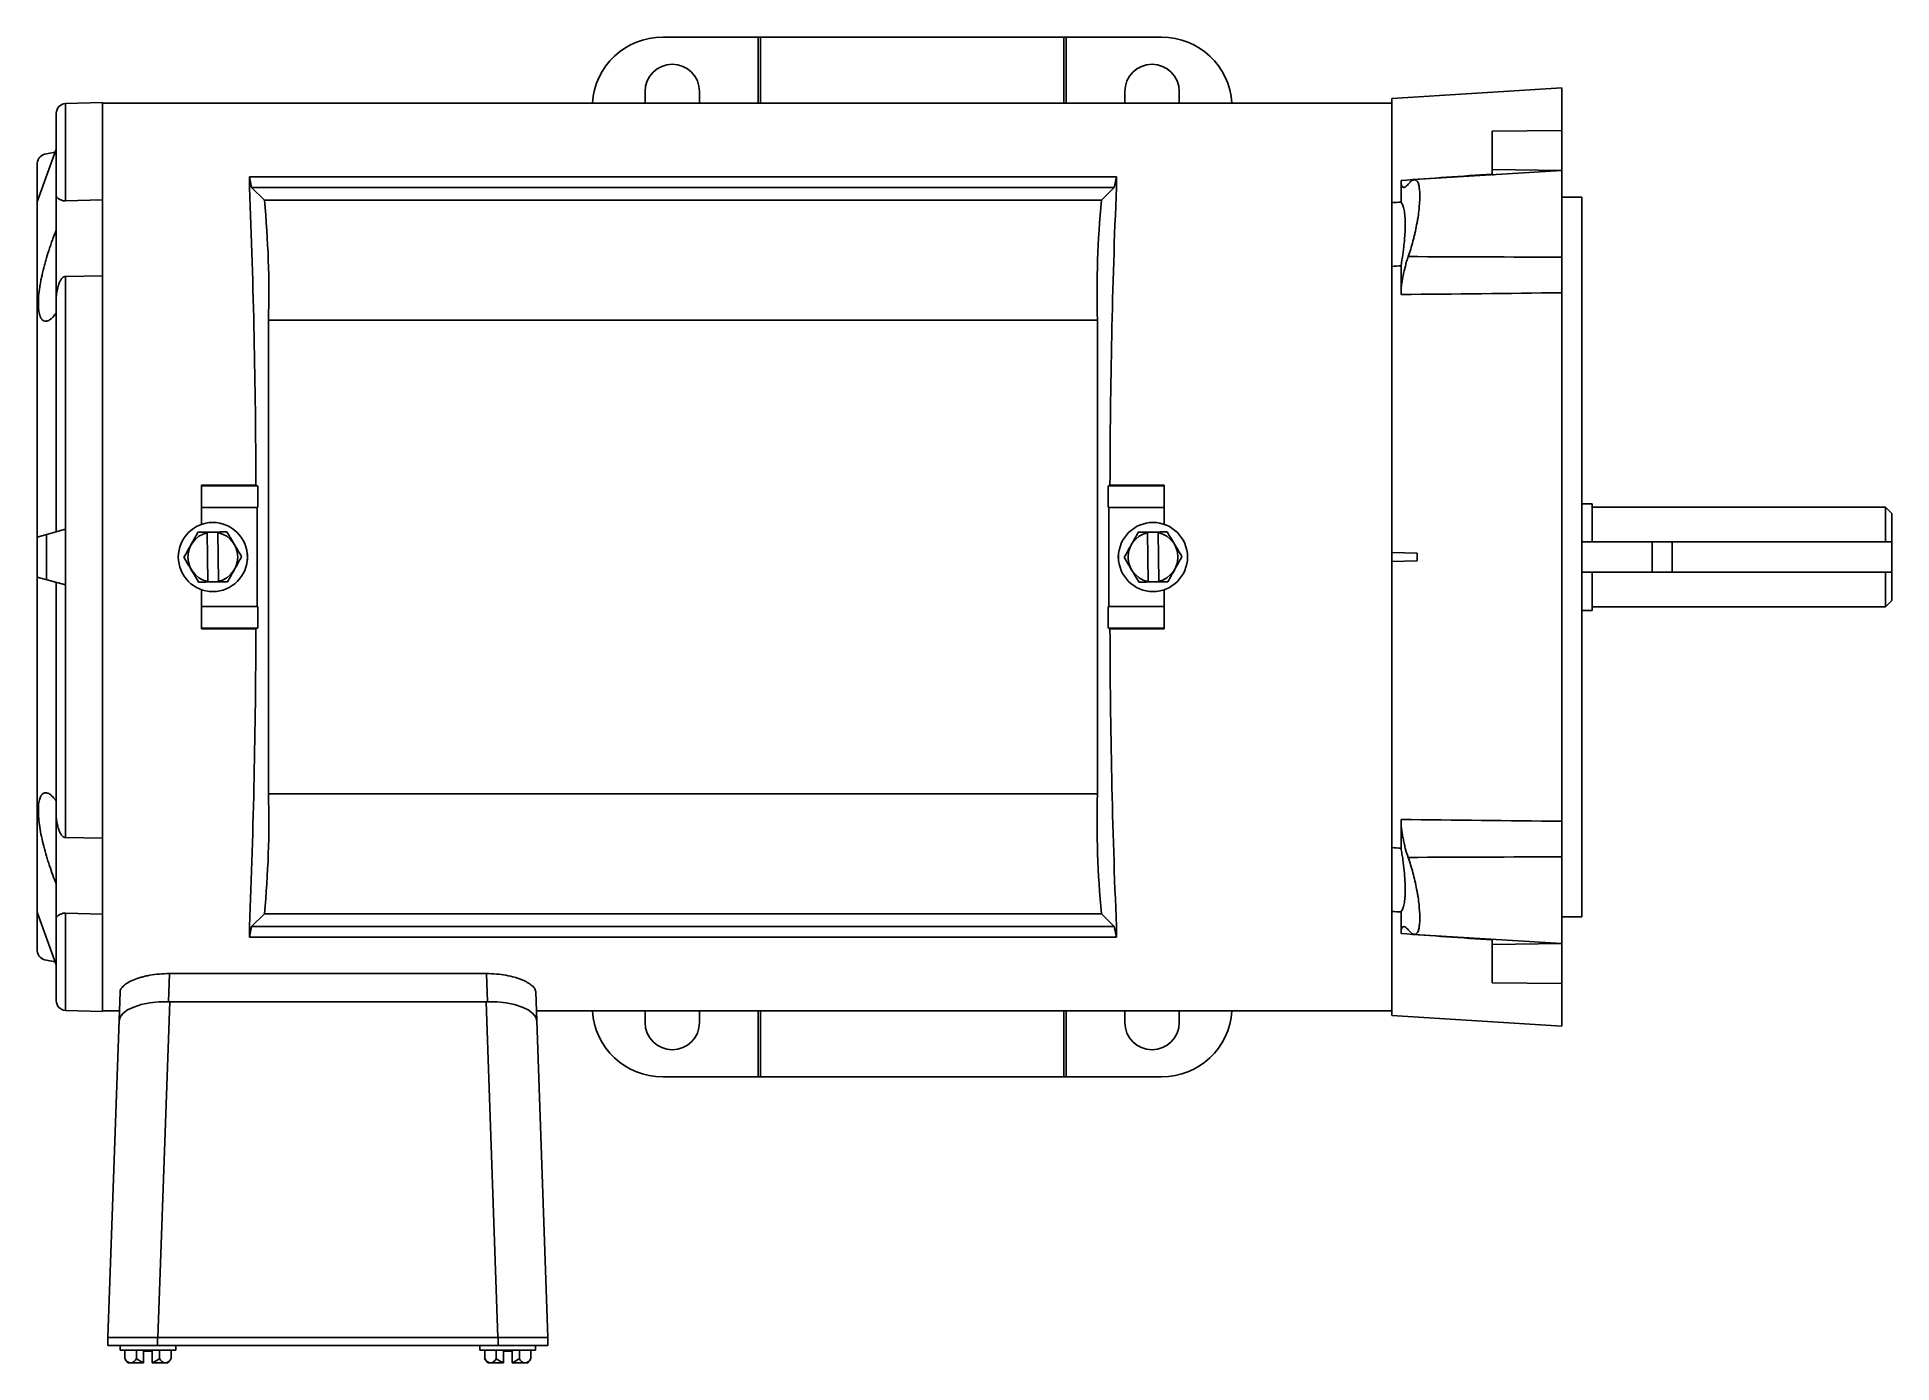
# Paper-space layout '_Top' of a CAD drawing. Header units: inches. Extents: x -4.4 to 7.2, y -5 to 3.2.
import ezdxf

# ---------------------------------------------------------------- set-up
doc = ezdxf.new("R2010")
doc.units = ezdxf.units.IN
doc.header["$MEASUREMENT"] = 0

psp = doc.layouts.new('_Top')

# ---------------------------------------------------------------- linework, layer by layer
at = {"color": 7, "linetype": 'Continuous', "lineweight": 25}
for p, q in [((2.591, 3.25), (-0.529, 3.25)), ((0.067, 3.25), (0.067, 2.837)), ((0.083, 3.25), (0.083, 2.837)), ((1.979, 2.837), (1.979, 3.25)), ((1.995, 2.837), (1.995, 3.25)), ((-0.639, 2.91), (-0.639, 2.837)), ((-0.299, 2.837), (-0.299, 2.91)), ((2.361, 2.91), (2.361, 2.837)), ((2.701, 2.837), (2.701, 2.91)), ((5.093, 2.933), (4.031, 2.866)), ((5.093, 1.875), (5.093, 2.933)), ((-4.031, 2.842), (-4.263, 2.834)), ((-4.031, -2.842), (-4.031, 2.842)), ((4.031, 2.837), (-4.031, 2.837)), ((4.031, 2.866), (4.031, -2.866)), ((-4.321, 0.157), (-4.321, 2.774)), ((4.658, 2.661), (5.093, 2.666)), ((4.658, 2.389), (4.658, 2.661)), ((-4.321, 2.55), (-4.441, 2.22)), ((-4.441, -2.461), (-4.441, 2.461)), ((-4.383, 2.521), (-4.328, 2.53)), ((-3.113, 2.31), (-3.113, 2.377)), ((-3.113, 2.377), (-3.1, 2.31)), ((2.308, 2.377), (-3.113, 2.377)), ((2.308, 2.377), (2.295, 2.31)), ((2.308, 2.31), (2.308, 2.377)), ((4.088, 2.354), (4.088, 2.218)), ((5.093, 2.417), (4.171, 2.359)), ((5.093, 2.417), (4.658, 2.423)), ((4.667, 2.39), (4.658, 2.389)), ((-4.031, 2.233), (-4.263, 2.226)), ((-3.1, 2.31), (-3.02, 2.23)), ((2.295, 2.31), (-3.1, 2.31)), ((2.215, 2.23), (-3.02, 2.23)), ((2.295, 2.31), (2.215, 2.23)), ((5.218, 2.249), (5.093, 2.249)), ((5.218, -2.249), (5.218, 2.249)), ((-4.263, 1.754), (-4.031, 1.758)), ((-4.263, -1.754), (-4.263, 1.754)), ((4.088, 1.821), (4.088, 1.641)), ((5.093, -1.652), (5.093, 1.652)), ((2.189, 1.48), (-2.994, 1.48)), ((-2.994, 1.48), (-2.994, -1.48)), ((2.189, 1.48), (2.189, -1.48)), ((-3.413, 0.204), (-3.413, 0.45)), ((-3.413, 0.45), (-3.073, 0.45)), ((-3.413, 0.444), (-3.061, 0.442)), ((-3.061, 0.442), (-3.073, 0.45)), ((-3.061, 0.442), (-3.061, 0.312)), ((2.268, 0.45), (2.256, 0.442)), ((2.256, 0.442), (2.607, 0.444)), ((2.256, 0.442), (2.256, 0.312)), ((2.607, 0.45), (2.268, 0.45)), ((2.607, 0.204), (2.607, 0.45)), ((-3.061, 0.312), (-3.413, 0.31)), ((-3.413, 0.31), (-3.065, 0.31)), ((-3.065, 0.31), (-3.061, 0.312)), ((-3.065, -0.31), (-3.065, 0.31)), ((2.256, 0.312), (2.26, 0.31)), ((2.607, 0.31), (2.256, 0.312)), ((2.26, 0.31), (2.26, -0.31)), ((2.607, 0.31), (2.26, 0.31)), ((5.283, 0.333), (5.218, 0.333)), ((5.283, 0.094), (5.283, 0.333)), ((7.118, 0.312), (5.283, 0.312)), ((7.158, 0.272), (7.118, 0.312)), ((7.118, 0.094), (7.118, 0.312)), ((7.158, 0.272), (7.158, -0.272)), ((-4.441, 0.125), (-4.263, 0.173)), ((-4.383, 0.141), (-4.383, -0.141)), ((-3.378, 0.156), (-3.311, 0.156)), ((-3.374, -0.153), (-3.378, 0.152)), ((-3.311, 0.153), (-3.307, -0.152)), ((2.502, 0.156), (2.569, 0.156)), ((2.506, -0.153), (2.502, 0.152)), ((2.569, 0.153), (2.573, -0.152)), ((4.031, 0.028), (4.188, 0.023)), ((4.188, 0.023), (4.188, -0.023)), ((5.218, 0.094), (7.158, 0.094)), ((5.658, 0.094), (5.658, -0.094)), ((5.783, 0.094), (5.783, -0.094)), ((4.188, -0.023), (4.031, -0.028)), ((5.218, -0.094), (7.158, -0.094)), ((5.283, -0.334), (5.283, -0.094)), ((7.118, -0.312), (7.118, -0.094)), ((-4.441, -0.125), (-4.263, -0.173)), ((-4.321, -2.774), (-4.321, -0.157)), ((-3.413, -0.45), (-3.413, -0.204)), ((-3.307, -0.156), (-3.374, -0.156)), ((2.573, -0.156), (2.506, -0.156)), ((2.607, -0.45), (2.607, -0.204)), ((-3.413, -0.31), (-3.061, -0.312)), ((-3.413, -0.31), (-3.065, -0.31)), ((-3.061, -0.312), (-3.065, -0.31)), ((-3.061, -0.312), (-3.061, -0.442)), ((2.26, -0.31), (2.256, -0.312)), ((2.256, -0.312), (2.607, -0.31)), ((2.256, -0.312), (2.256, -0.442)), ((2.607, -0.31), (2.26, -0.31)), ((5.218, -0.334), (5.283, -0.334)), ((5.283, -0.312), (7.118, -0.312)), ((7.118, -0.312), (7.158, -0.272)), ((-3.061, -0.442), (-3.413, -0.444)), ((-3.073, -0.45), (-3.413, -0.45)), ((-3.073, -0.45), (-3.061, -0.442)), ((2.256, -0.442), (2.268, -0.45)), ((2.607, -0.444), (2.256, -0.442)), ((2.268, -0.45), (2.607, -0.45)), ((2.189, -1.48), (-2.994, -1.48)), ((4.088, -1.641), (4.088, -1.821)), ((-4.031, -1.758), (-4.263, -1.754)), ((5.093, -2.933), (5.093, -1.875)), ((-4.441, -2.22), (-4.321, -2.55)), ((-4.263, -2.226), (-4.031, -2.233)), ((-3.1, -2.31), (-3.113, -2.377)), ((-3.113, -2.377), (-3.113, -2.31)), ((-3.02, -2.23), (-3.1, -2.31)), ((2.295, -2.31), (-3.1, -2.31)), ((2.215, -2.23), (-3.02, -2.23)), ((2.215, -2.23), (2.295, -2.31)), ((2.295, -2.31), (2.308, -2.377)), ((2.308, -2.377), (2.308, -2.31)), ((4.088, -2.218), (4.088, -2.354)), ((5.093, -2.249), (5.218, -2.249)), ((2.308, -2.377), (-3.113, -2.377)), ((4.171, -2.359), (5.093, -2.417)), ((4.658, -2.389), (4.667, -2.39)), ((4.658, -2.661), (4.658, -2.389)), ((4.658, -2.423), (5.093, -2.417)), ((-4.383, -2.521), (-4.328, -2.53)), ((-3.614, -2.604), (-3.62, -2.78)), ((-1.631, -2.604), (-3.614, -2.604)), ((-1.625, -2.78), (-1.631, -2.604)), ((5.093, -2.666), (4.658, -2.661)), ((-3.998, -4.88), (-3.922, -2.719)), ((-3.612, -2.78), (-3.686, -4.88)), ((-3.62, -2.78), (-3.612, -2.78)), ((-3.612, -2.78), (-1.633, -2.78)), ((-1.559, -4.88), (-1.633, -2.78)), ((-1.633, -2.78), (-1.625, -2.78)), ((-1.323, -2.719), (-1.248, -4.88)), ((-4.263, -2.834), (-4.031, -2.842)), ((-4.031, -2.837), (-3.926, -2.837)), ((-1.319, -2.837), (4.031, -2.837)), ((-0.639, -2.837), (-0.639, -2.91)), ((-0.299, -2.91), (-0.299, -2.837)), ((0.067, -2.837), (0.067, -3.25)), ((0.083, -2.837), (0.083, -3.25)), ((1.979, -3.25), (1.979, -2.837)), ((1.995, -3.25), (1.995, -2.837)), ((2.361, -2.837), (2.361, -2.91)), ((2.701, -2.91), (2.701, -2.837)), ((4.031, -2.866), (5.093, -2.933)), ((-0.529, -3.25), (2.591, -3.25)), ((-1.248, -4.88), (-3.998, -4.88)), ((-3.998, -4.928), (-3.998, -4.88)), ((-1.248, -4.928), (-3.998, -4.928)), ((-3.922, -4.928), (-3.922, -4.959)), ((-3.922, -4.959), (-3.574, -4.959)), ((-3.892, -5.011), (-3.892, -4.959)), ((-3.82, -5.011), (-3.82, -4.959)), ((-3.775, -5.038), (-3.775, -4.964)), ((-3.775, -4.964), (-3.721, -4.964)), ((-3.721, -4.964), (-3.721, -5.038)), ((-3.688, -4.928), (-3.688, -4.88)), ((-3.675, -5.011), (-3.675, -4.959)), ((-3.603, -5.011), (-3.603, -4.959)), ((-3.574, -4.959), (-3.574, -4.928)), ((-1.672, -4.928), (-1.672, -4.959)), ((-1.672, -4.959), (-1.324, -4.959)), ((-1.642, -5.011), (-1.642, -4.959)), ((-1.57, -5.011), (-1.57, -4.959)), ((-1.557, -4.928), (-1.557, -4.88)), ((-1.525, -5.038), (-1.525, -4.964)), ((-1.525, -4.964), (-1.471, -4.964)), ((-1.471, -4.964), (-1.471, -5.038)), ((-1.425, -5.011), (-1.425, -4.959)), ((-1.353, -5.011), (-1.353, -4.959)), ((-1.324, -4.959), (-1.324, -4.928)), ((-1.248, -4.928), (-1.248, -4.88)), ((-3.873, -5.038), (-3.775, -5.038)), ((-3.721, -5.038), (-3.623, -5.038)), ((-1.623, -5.038), (-1.525, -5.038)), ((-1.471, -5.038), (-1.373, -5.038))]:
    psp.add_line(p, q, dxfattribs=at)
at = {"color": 1, "linetype": 'Continuous', "lineweight": 25}
for p, q in [((-4.263, 2.226), (-4.263, 2.834)), ((-4.263, -2.834), (-4.263, -2.226))]:
    psp.add_line(p, q, dxfattribs=at)
at = {"color": 7, "linetype": 'Continuous', "lineweight": 25, "flags": 128}
for points in [[(-3.62, -2.78), (-3.68, -2.781), (-3.737, -2.787), (-3.79, -2.798), (-3.837, -2.813), (-3.875, -2.831), (-3.904, -2.853), (-3.922, -2.877), (-3.928, -2.903)], [(-1.317, -2.903), (-1.323, -2.877), (-1.341, -2.853), (-1.37, -2.831), (-1.408, -2.813), (-1.455, -2.798), (-1.508, -2.787), (-1.565, -2.781), (-1.625, -2.78)]]:
    psp.add_lwpolyline(points, dxfattribs=at)
at = {"color": 7, "linetype": 'Continuous', "lineweight": 25}
for centre, radius in [((-3.342, 0), 0.216), ((-3.342, 0), 0.156), ((2.537, 0), 0.216), ((2.537, 0), 0.156)]:
    psp.add_circle(centre, radius, dxfattribs=at)
for centre, radius, start, end in [((-0.529, 2.81), 0.44, 90, 176.4884), ((2.591, 2.81), 0.44, 3.5116, 90), ((-0.469, 2.91), 0.17, 0, 180), ((2.531, 2.91), 0.17, 0, 180), ((-4.261, 2.774), 0.06, 92, 180), ((-4.375, 2.455), 0.066, 96.8247, 174.9114), ((-50.075, 0.362), 47.002, 0.1079, 2.3753), ((-8.827, 1.659), 5.835, 358.2468, 5.6161), ((8.022, 1.659), 5.835, 174.3839, 181.7532), ((49.27, 0.362), 47.002, 177.6247, 179.8921), ((-3.255, 0), 0.13, 345.0586, 14.9414), ((2.45, 0), 0.13, 165.0586, 194.9414), ((-50.075, -0.362), 47.002, 357.6247, 359.8921), ((49.27, -0.362), 47.002, 180.1079, 182.3753), ((-8.827, -1.659), 5.835, 354.3839, 1.7532), ((8.022, -1.659), 5.835, 178.2468, 185.6161), ((-4.375, -2.455), 0.066, 185.0886, 263.1753), ((-4.261, -2.774), 0.06, 180, 268), ((-0.529, -2.81), 0.44, 183.5116, 270), ((2.591, -2.81), 0.44, 270, 356.4884), ((-0.469, -2.91), 0.17, 180, 0), ((2.531, -2.91), 0.17, 180, 0), ((-3.748, -4.928), 0.167, 209.9055, 221.3478), ((-3.85, -4.993), 0.0453, 203.3833, 263.0384), ((-3.861, -4.993), 0.0453, 276.9616, 336.6167), ((-3.748, -4.928), 0.11, 228.9984, 255.7913), ((-3.748, -4.928), 0.11, 284.2087, 311.0016), ((-3.634, -4.993), 0.0453, 203.3833, 263.0384), ((-3.645, -4.993), 0.0453, 276.9616, 336.6167), ((-3.748, -4.928), 0.167, 318.6522, 330.0945), ((-1.498, -4.928), 0.167, 209.9055, 221.3478), ((-1.6, -4.993), 0.0453, 203.3833, 263.0384), ((-1.611, -4.993), 0.0453, 276.9616, 336.6167), ((-1.498, -4.928), 0.11, 228.9984, 255.7913), ((-1.498, -4.928), 0.11, 284.2087, 311.0016), ((-1.384, -4.993), 0.0453, 203.3833, 263.0384), ((-1.395, -4.993), 0.0453, 276.9616, 336.6167), ((-1.498, -4.928), 0.167, 318.6522, 330.0945)]:
    psp.add_arc(centre, radius, start, end, dxfattribs=at)
for points in [[(4.088, 2.354), (4.278, 2.367), (4.468, 2.381), (4.658, 2.394)], [(4.658, 2.389), (4.658, 2.391), (4.658, 2.392), (4.658, 2.394)], [(4.031, 2.217), (4.05, 2.217), (4.069, 2.217), (4.088, 2.218)], [(4.133, 1.878), (4.453, 1.876), (4.773, 1.875), (5.093, 1.875)], [(4.088, 1.821), (4.069, 1.82), (4.05, 1.818), (4.031, 1.816)], [(5.093, 1.652), (4.758, 1.648), (4.423, 1.644), (4.088, 1.641)], [(-3.435, 0.155), (-3.449, 0.129), (-3.464, 0.103), (-3.479, 0.076)], [(-3.435, 0.155), (-3.416, 0.155), (-3.397, 0.155), (-3.378, 0.156)], [(-3.378, 0.152), (-3.378, 0.153), (-3.378, 0.154), (-3.378, 0.156)], [(-3.311, 0.156), (-3.292, 0.157), (-3.273, 0.157), (-3.254, 0.157)], [(-3.311, 0.156), (-3.311, 0.155), (-3.311, 0.154), (-3.311, 0.153)], [(2.445, 0.155), (2.431, 0.129), (2.416, 0.103), (2.401, 0.076)], [(2.445, 0.155), (2.464, 0.155), (2.483, 0.155), (2.502, 0.156)], [(2.502, 0.152), (2.502, 0.153), (2.502, 0.154), (2.502, 0.156)], [(2.569, 0.156), (2.588, 0.157), (2.607, 0.157), (2.626, 0.157)], [(2.569, 0.156), (2.569, 0.155), (2.569, 0.154), (2.569, 0.153)], [(-3.162, 0.002), (-3.177, 0.028), (-3.193, 0.053), (-3.208, 0.08)], [(2.718, 0.002), (2.703, 0.028), (2.687, 0.053), (2.672, 0.08)], [(-3.523, -0.002), (-3.508, -0.028), (-3.492, -0.053), (-3.477, -0.08)], [(-3.25, -0.155), (-3.236, -0.129), (-3.221, -0.103), (-3.206, -0.076)], [(2.357, -0.002), (2.372, -0.028), (2.388, -0.053), (2.403, -0.08)], [(2.63, -0.155), (2.644, -0.129), (2.659, -0.103), (2.674, -0.076)], [(-3.431, -0.157), (-3.412, -0.157), (-3.393, -0.157), (-3.374, -0.156)], [(-3.374, -0.156), (-3.374, -0.155), (-3.374, -0.154), (-3.374, -0.153)], [(-3.307, -0.152), (-3.307, -0.153), (-3.307, -0.154), (-3.307, -0.156)], [(-3.307, -0.156), (-3.288, -0.155), (-3.269, -0.155), (-3.25, -0.155)], [(2.449, -0.157), (2.468, -0.157), (2.487, -0.157), (2.506, -0.156)], [(2.506, -0.156), (2.506, -0.155), (2.506, -0.154), (2.506, -0.153)], [(2.573, -0.152), (2.573, -0.153), (2.573, -0.154), (2.573, -0.156)], [(2.573, -0.156), (2.592, -0.155), (2.611, -0.155), (2.63, -0.155)], [(4.088, -1.641), (4.423, -1.644), (4.758, -1.648), (5.093, -1.652)], [(4.031, -1.816), (4.05, -1.818), (4.069, -1.82), (4.088, -1.821)], [(5.093, -1.875), (4.773, -1.875), (4.453, -1.876), (4.133, -1.878)], [(4.088, -2.218), (4.069, -2.217), (4.05, -2.217), (4.031, -2.217)], [(4.658, -2.394), (4.468, -2.381), (4.278, -2.367), (4.088, -2.354)], [(4.658, -2.394), (4.658, -2.392), (4.658, -2.391), (4.658, -2.389)]]:
    psp.add_open_spline(points, degree=3, dxfattribs=at)
for points, knots in [([(4.133, 2.331), (4.126, 2.323), (4.12, 2.317), (4.112, 2.312), (4.11, 2.311), (4.105, 2.31), (4.103, 2.311), (4.099, 2.312), (4.097, 2.314), (4.094, 2.319), (4.092, 2.321), (4.089, 2.332), (4.088, 2.342), (4.088, 2.354)], [0, 0, 0, 0, 0.25, 0.25, 0.375, 0.375, 0.5, 0.5, 0.625, 0.625, 0.75, 0.75, 1, 1, 1, 1]), ([(4.133, 1.878), (4.144, 1.908), (4.153, 1.94), (4.165, 1.982), (4.167, 1.991), (4.171, 2.008), (4.173, 2.016), (4.179, 2.042), (4.182, 2.059), (4.187, 2.084), (4.189, 2.092), (4.192, 2.109), (4.193, 2.117), (4.197, 2.142), (4.199, 2.158), (4.202, 2.189), (4.203, 2.203), (4.205, 2.232), (4.206, 2.258), (4.205, 2.281), (4.203, 2.302), (4.202, 2.311), (4.199, 2.327), (4.197, 2.334), (4.193, 2.343), (4.192, 2.345), (4.189, 2.349), (4.187, 2.351), (4.182, 2.356), (4.179, 2.358), (4.171, 2.359), (4.167, 2.358), (4.158, 2.355), (4.153, 2.351), (4.143, 2.343), (4.138, 2.337), (4.133, 2.331)], [0, 0, 0, 0, 0.125, 0.125, 0.15625, 0.15625, 0.1875, 0.1875, 0.25, 0.25, 0.28125, 0.28125, 0.3125, 0.3125, 0.375, 0.375, 0.4375, 0.4375, 0.5, 0.5625, 0.5625, 0.625, 0.625, 0.6875, 0.6875, 0.71875, 0.71875, 0.75, 0.75, 0.8125, 0.8125, 0.875, 0.875, 0.9375, 0.9375, 1, 1, 1, 1]), ([(-4.263, 2.226), (-4.267, 2.226), (-4.27, 2.226), (-4.276, 2.227), (-4.279, 2.227), (-4.286, 2.229), (-4.29, 2.231), (-4.297, 2.234), (-4.3, 2.235), (-4.305, 2.238), (-4.307, 2.24), (-4.313, 2.244), (-4.316, 2.247), (-4.32, 2.251), (-4.321, 2.253), (-4.321, 2.255)], [0, 0, 0, 0, 0.0625, 0.0625, 0.125, 0.125, 0.25, 0.25, 0.375, 0.375, 0.5, 0.5, 0.75, 0.75, 1, 1, 1, 1]), ([(4.088, 1.821), (4.092, 1.845), (4.096, 1.869), (4.101, 1.904), (4.102, 1.916), (4.105, 1.938), (4.106, 1.95), (4.11, 1.982), (4.111, 2.003), (4.113, 2.033), (4.114, 2.043), (4.114, 2.062), (4.114, 2.071), (4.114, 2.098), (4.114, 2.114), (4.111, 2.143), (4.11, 2.157), (4.105, 2.18), (4.103, 2.19), (4.098, 2.202), (4.096, 2.206), (4.092, 2.212), (4.09, 2.215), (4.088, 2.218)], [0, 0, 0, 0, 0.125, 0.125, 0.1875, 0.1875, 0.25, 0.25, 0.375, 0.375, 0.4375, 0.4375, 0.5, 0.5, 0.625, 0.625, 0.75, 0.75, 0.875, 0.875, 0.9375, 0.9375, 1, 1, 1, 1]), ([(-4.321, 1.525), (-4.336, 1.505), (-4.35, 1.491), (-4.366, 1.48), (-4.37, 1.478), (-4.376, 1.476), (-4.379, 1.475), (-4.388, 1.473), (-4.394, 1.474), (-4.404, 1.479), (-4.409, 1.483), (-4.418, 1.494), (-4.421, 1.502), (-4.427, 1.52), (-4.429, 1.531), (-4.433, 1.555), (-4.433, 1.569), (-4.433, 1.599), (-4.433, 1.616), (-4.43, 1.65), (-4.427, 1.669), (-4.423, 1.697), (-4.421, 1.707), (-4.418, 1.727), (-4.416, 1.737), (-4.409, 1.767), (-4.405, 1.787), (-4.397, 1.818), (-4.394, 1.829), (-4.388, 1.849), (-4.385, 1.86), (-4.376, 1.89), (-4.37, 1.91), (-4.36, 1.94), (-4.356, 1.95), (-4.35, 1.97), (-4.346, 1.979), (-4.336, 2.007), (-4.328, 2.026), (-4.321, 2.043)], [0, 0, 0, 0, 0.125, 0.125, 0.15625, 0.15625, 0.1875, 0.1875, 0.25, 0.25, 0.3125, 0.3125, 0.375, 0.375, 0.4375, 0.4375, 0.5, 0.5, 0.5625, 0.5625, 0.625, 0.625, 0.65625, 0.65625, 0.6875, 0.6875, 0.75, 0.75, 0.78125, 0.78125, 0.8125, 0.8125, 0.875, 0.875, 0.90625, 0.90625, 0.9375, 0.9375, 1, 1, 1, 1]), ([(4.088, 1.641), (4.088, 1.658), (4.089, 1.677), (4.092, 1.707), (4.094, 1.717), (4.097, 1.737), (4.099, 1.747), (4.105, 1.778), (4.109, 1.799), (4.118, 1.829), (4.12, 1.839), (4.126, 1.859), (4.13, 1.868), (4.133, 1.878)], [0, 0, 0, 0, 0.25, 0.25, 0.375, 0.375, 0.5, 0.5, 0.75, 0.75, 0.875, 0.875, 1, 1, 1, 1]), ([(5.093, 1.875), (5.093, 1.856), (5.093, 1.837), (5.093, 1.799), (5.093, 1.779), (5.093, 1.75), (5.093, 1.741), (5.093, 1.722), (5.093, 1.713), (5.093, 1.686), (5.093, 1.669), (5.093, 1.652)], [0, 0, 0, 0, 0.25, 0.25, 0.5, 0.5, 0.625, 0.625, 0.75, 0.75, 1, 1, 1, 1]), ([(-4.321, 1.615), (-4.321, 1.629), (-4.32, 1.642), (-4.316, 1.668), (-4.313, 1.681), (-4.307, 1.7), (-4.305, 1.706), (-4.3, 1.719), (-4.297, 1.725), (-4.29, 1.736), (-4.286, 1.741), (-4.279, 1.748), (-4.276, 1.75), (-4.27, 1.753), (-4.267, 1.754), (-4.263, 1.754)], [0, 0, 0, 0, 0.25, 0.25, 0.5, 0.5, 0.625, 0.625, 0.75, 0.75, 0.875, 0.875, 0.9375, 0.9375, 1, 1, 1, 1]), ([(-3.208, 0.08), (-3.216, 0.093), (-3.224, 0.106), (-3.239, 0.132), (-3.247, 0.144), (-3.254, 0.157)], [0, 0, 0, 0, 0.5, 0.5, 1, 1, 1, 1]), ([(2.672, 0.08), (2.664, 0.093), (2.656, 0.106), (2.641, 0.132), (2.633, 0.144), (2.626, 0.157)], [0, 0, 0, 0, 0.5, 0.5, 1, 1, 1, 1]), ([(-3.479, 0.076), (-3.486, 0.063), (-3.494, 0.05), (-3.508, 0.023), (-3.515, 0.011), (-3.523, -0.002)], [0, 0, 0, 0, 0.5, 0.5, 1, 1, 1, 1]), ([(-3.206, -0.076), (-3.199, -0.063), (-3.191, -0.05), (-3.177, -0.023), (-3.17, -0.011), (-3.162, 0.002)], [0, 0, 0, 0, 0.5, 0.5, 1, 1, 1, 1]), ([(2.401, 0.076), (2.394, 0.063), (2.386, 0.05), (2.372, 0.023), (2.365, 0.011), (2.357, -0.002)], [0, 0, 0, 0, 0.5, 0.5, 1, 1, 1, 1]), ([(2.674, -0.076), (2.681, -0.063), (2.689, -0.05), (2.703, -0.023), (2.71, -0.011), (2.718, 0.002)], [0, 0, 0, 0, 0.5, 0.5, 1, 1, 1, 1]), ([(-3.477, -0.08), (-3.469, -0.093), (-3.461, -0.106), (-3.446, -0.132), (-3.438, -0.144), (-3.431, -0.157)], [0, 0, 0, 0, 0.5, 0.5, 1, 1, 1, 1]), ([(2.403, -0.08), (2.411, -0.093), (2.419, -0.106), (2.434, -0.132), (2.442, -0.144), (2.449, -0.157)], [0, 0, 0, 0, 0.5, 0.5, 1, 1, 1, 1]), ([(-4.321, -2.043), (-4.336, -2.008), (-4.35, -1.971), (-4.366, -1.921), (-4.37, -1.911), (-4.376, -1.891), (-4.379, -1.88), (-4.388, -1.85), (-4.394, -1.829), (-4.404, -1.788), (-4.409, -1.768), (-4.418, -1.728), (-4.421, -1.708), (-4.427, -1.67), (-4.429, -1.651), (-4.433, -1.617), (-4.433, -1.6), (-4.433, -1.57), (-4.433, -1.556), (-4.43, -1.531), (-4.427, -1.521), (-4.423, -1.507), (-4.421, -1.503), (-4.418, -1.495), (-4.416, -1.492), (-4.409, -1.483), (-4.405, -1.479), (-4.397, -1.475), (-4.394, -1.474), (-4.388, -1.474), (-4.385, -1.474), (-4.376, -1.475), (-4.37, -1.478), (-4.36, -1.484), (-4.356, -1.487), (-4.35, -1.492), (-4.346, -1.496), (-4.336, -1.506), (-4.328, -1.515), (-4.321, -1.525)], [0, 0, 0, 0, 0.125, 0.125, 0.15625, 0.15625, 0.1875, 0.1875, 0.25, 0.25, 0.3125, 0.3125, 0.375, 0.375, 0.4375, 0.4375, 0.5, 0.5, 0.5625, 0.5625, 0.625, 0.625, 0.65625, 0.65625, 0.6875, 0.6875, 0.75, 0.75, 0.78125, 0.78125, 0.8125, 0.8125, 0.875, 0.875, 0.90625, 0.90625, 0.9375, 0.9375, 1, 1, 1, 1]), ([(-4.263, -1.754), (-4.267, -1.754), (-4.27, -1.753), (-4.276, -1.75), (-4.279, -1.748), (-4.286, -1.741), (-4.29, -1.736), (-4.297, -1.724), (-4.3, -1.718), (-4.305, -1.706), (-4.307, -1.7), (-4.313, -1.681), (-4.316, -1.668), (-4.32, -1.642), (-4.321, -1.629), (-4.321, -1.615)], [0, 0, 0, 0, 0.0625, 0.0625, 0.125, 0.125, 0.25, 0.25, 0.375, 0.375, 0.5, 0.5, 0.75, 0.75, 1, 1, 1, 1]), ([(4.133, -1.878), (4.126, -1.859), (4.12, -1.84), (4.112, -1.809), (4.11, -1.799), (4.105, -1.778), (4.103, -1.768), (4.099, -1.748), (4.097, -1.737), (4.094, -1.717), (4.092, -1.707), (4.089, -1.677), (4.088, -1.658), (4.088, -1.641)], [0, 0, 0, 0, 0.25, 0.25, 0.375, 0.375, 0.5, 0.5, 0.625, 0.625, 0.75, 0.75, 1, 1, 1, 1]), ([(5.093, -1.652), (5.093, -1.669), (5.093, -1.686), (5.093, -1.722), (5.093, -1.741), (5.093, -1.769), (5.093, -1.779), (5.093, -1.798), (5.093, -1.808), (5.093, -1.837), (5.093, -1.856), (5.093, -1.875)], [0, 0, 0, 0, 0.25, 0.25, 0.5, 0.5, 0.625, 0.625, 0.75, 0.75, 1, 1, 1, 1]), ([(4.088, -2.218), (4.092, -2.213), (4.096, -2.206), (4.101, -2.194), (4.102, -2.19), (4.105, -2.18), (4.106, -2.174), (4.11, -2.157), (4.111, -2.144), (4.113, -2.121), (4.114, -2.114), (4.114, -2.097), (4.114, -2.089), (4.114, -2.062), (4.114, -2.044), (4.111, -2.004), (4.11, -1.982), (4.105, -1.939), (4.103, -1.916), (4.098, -1.881), (4.096, -1.869), (4.092, -1.845), (4.09, -1.833), (4.088, -1.821)], [0, 0, 0, 0, 0.125, 0.125, 0.1875, 0.1875, 0.25, 0.25, 0.375, 0.375, 0.4375, 0.4375, 0.5, 0.5, 0.625, 0.625, 0.75, 0.75, 0.875, 0.875, 0.9375, 0.9375, 1, 1, 1, 1]), ([(4.133, -2.331), (4.144, -2.344), (4.153, -2.353), (4.165, -2.357), (4.167, -2.358), (4.171, -2.359), (4.173, -2.359), (4.179, -2.358), (4.182, -2.356), (4.187, -2.351), (4.189, -2.35), (4.192, -2.345), (4.193, -2.343), (4.197, -2.334), (4.199, -2.327), (4.202, -2.311), (4.203, -2.302), (4.205, -2.281), (4.206, -2.259), (4.205, -2.232), (4.203, -2.204), (4.202, -2.189), (4.199, -2.159), (4.197, -2.143), (4.193, -2.118), (4.192, -2.11), (4.189, -2.093), (4.187, -2.085), (4.182, -2.059), (4.179, -2.042), (4.171, -2.008), (4.167, -1.991), (4.158, -1.958), (4.153, -1.941), (4.143, -1.909), (4.138, -1.893), (4.133, -1.878)], [0, 0, 0, 0, 0.125, 0.125, 0.15625, 0.15625, 0.1875, 0.1875, 0.25, 0.25, 0.28125, 0.28125, 0.3125, 0.3125, 0.375, 0.375, 0.4375, 0.4375, 0.5, 0.5625, 0.5625, 0.625, 0.625, 0.6875, 0.6875, 0.71875, 0.71875, 0.75, 0.75, 0.8125, 0.8125, 0.875, 0.875, 0.9375, 0.9375, 1, 1, 1, 1]), ([(-4.321, -2.255), (-4.321, -2.253), (-4.32, -2.251), (-4.316, -2.247), (-4.313, -2.244), (-4.307, -2.24), (-4.305, -2.238), (-4.3, -2.235), (-4.297, -2.234), (-4.29, -2.231), (-4.286, -2.229), (-4.279, -2.227), (-4.276, -2.227), (-4.27, -2.226), (-4.267, -2.226), (-4.263, -2.226)], [0, 0, 0, 0, 0.25, 0.25, 0.5, 0.5, 0.625, 0.625, 0.75, 0.75, 0.875, 0.875, 0.9375, 0.9375, 1, 1, 1, 1]), ([(4.088, -2.354), (4.088, -2.342), (4.089, -2.332), (4.092, -2.322), (4.094, -2.319), (4.097, -2.314), (4.099, -2.312), (4.105, -2.31), (4.109, -2.31), (4.118, -2.315), (4.12, -2.318), (4.126, -2.323), (4.13, -2.327), (4.133, -2.331)], [0, 0, 0, 0, 0.25, 0.25, 0.375, 0.375, 0.5, 0.5, 0.75, 0.75, 0.875, 0.875, 1, 1, 1, 1]), ([(-3.922, -2.719), (-3.922, -2.713), (-3.92, -2.706), (-3.913, -2.694), (-3.907, -2.687), (-3.893, -2.674), (-3.884, -2.668), (-3.863, -2.655), (-3.851, -2.649), (-3.823, -2.637), (-3.808, -2.632), (-3.782, -2.625), (-3.774, -2.623), (-3.756, -2.618), (-3.746, -2.617), (-3.717, -2.611), (-3.697, -2.609), (-3.656, -2.605), (-3.635, -2.604), (-3.614, -2.604)], [0, 0, 0, 0, 0.125, 0.125, 0.25, 0.25, 0.375, 0.375, 0.5, 0.5, 0.625, 0.625, 0.6875, 0.6875, 0.75, 0.75, 0.875, 0.875, 1, 1, 1, 1]), ([(-1.631, -2.604), (-1.61, -2.604), (-1.589, -2.605), (-1.548, -2.609), (-1.528, -2.611), (-1.49, -2.618), (-1.472, -2.622), (-1.446, -2.63), (-1.438, -2.632), (-1.423, -2.637), (-1.415, -2.64), (-1.401, -2.646), (-1.395, -2.649), (-1.382, -2.655), (-1.377, -2.658), (-1.361, -2.668), (-1.352, -2.674), (-1.338, -2.687), (-1.332, -2.694), (-1.325, -2.706), (-1.323, -2.713), (-1.323, -2.719)], [0, 0, 0, 0, 0.125, 0.125, 0.25, 0.25, 0.375, 0.375, 0.4375, 0.4375, 0.5, 0.5, 0.5625, 0.5625, 0.625, 0.625, 0.75, 0.75, 0.875, 0.875, 1, 1, 1, 1])]:
    psp.add_open_spline(points, degree=3, knots=knots, dxfattribs=at)

doc.saveas('drawing.dxf')
